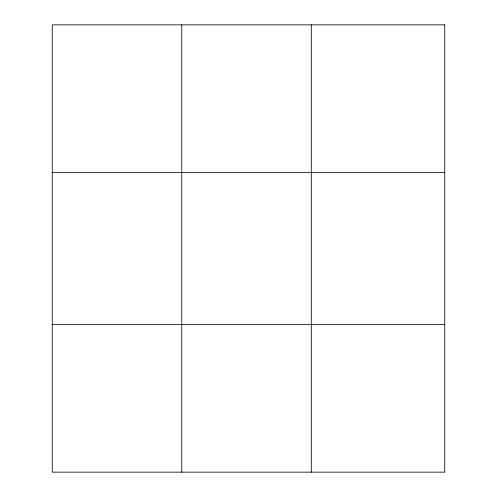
<?xml version="1.0" encoding="UTF-8"?>
<svg xmlns="http://www.w3.org/2000/svg" width="497" height="497" viewBox="0 0 497 497"><rect width="100%" height="100%" fill="white"/><g stroke="black" fill="none" stroke-linecap="round" stroke-linejoin="round"><path stroke-width="0.75" d="M181.778 472.15L181.778 24.85M311.302 472.15L311.302 24.85M52.253 172.459L444.747 172.459M52.253 324.541L444.747 324.541M444.747 24.85L444.747 472.15L52.253 472.15L52.253 24.85L444.747 24.85"/></g></svg>
